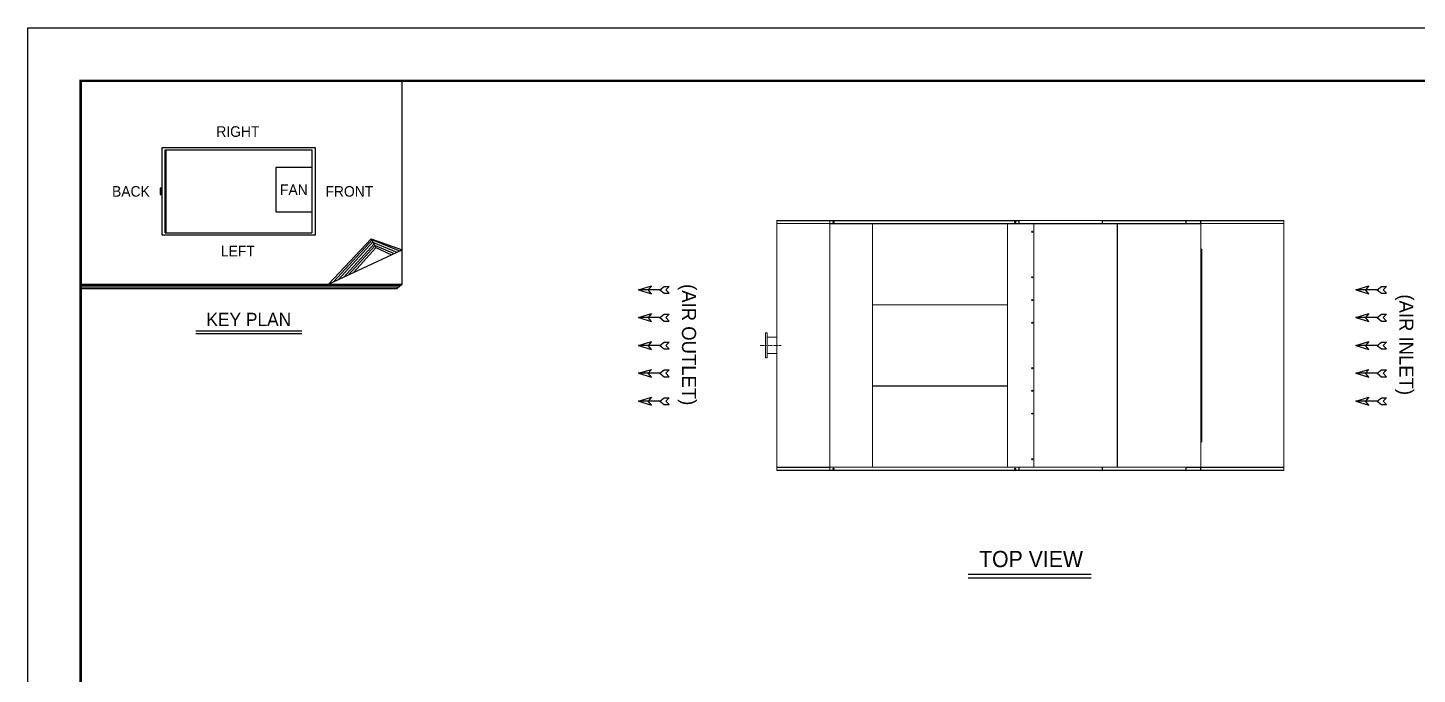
# Model space of a CAD drawing. Header units: millimetres. Extents: x -17070 to 42260, y -291348 to 33880.
# Drawn here: x 12852 to 31206, y 25346 to 33880 of the extents above; entities that cross this region are included whole.
import ezdxf
from ezdxf.enums import TextEntityAlignment as Align

# ---------------------------------------------------------------- set-up
doc = ezdxf.new("R2010")
doc.units = ezdxf.units.MM
doc.linetypes.add('CENTER', pattern=[2, 1.25, -0.25, 0.25, -0.25])
for name, color, linetype in [('center', 1, 'CENTER'), ('냉각탑', 4, 'Continuous'), ('냉각탑_box', 1, 'Continuous'), ('냉각탑_dim', 1, 'Continuous'), ('냉각탑_form', 1, 'Continuous'), ('냉각탑_text', 3, 'Continuous')]:
    doc.layers.add(name, color=color, linetype=linetype)
doc.styles.add('돋움', font='Dotum.ttf')

# ---------------------------------------------------------------- blocks, each defined once
blk = doc.blocks.new('화살표 IN OUT')
at = {"layer": '냉각탑_dim'}
for p, q in [((-323, 43), (-384, 43)), ((-343, 0), (-384, 43)), ((-384, -43), (-343, 0)), ((-266, 0), (-323, 43)), ((-266, 0), (-323, -43)), ((-266, 0), (0, 0)), ((-163, 50), (-122, 0)), ((0, 0), (-163, 50)), ((-163, -50), (-122, 0)), ((0, 0), (-163, -50)), ((-323, -43), (-384, -43))]:
    blk.add_line(p, q, dxfattribs=at)
blk = doc.blocks.new('4')
at = {"color": 0, "lineweight": 20}
for p, q in [((23446, 31336), (22746, 31336)), ((22746, 31336), (22746, 28036)), ((23446, 31333), (22746, 31333)), ((23446, 31297), (22746, 31297)), ((23446, 31294), (22746, 31294)), ((22749, 31336), (22749, 28036)), ((23446, 28036), (23446, 31336)), ((28346, 31336), (29446, 31336)), ((28346, 31333), (29446, 31333)), ((28346, 31297), (29446, 31297)), ((28346, 31294), (29446, 31294)), ((29443, 28036), (29443, 31336)), ((29446, 28036), (29446, 31336)), ((22746, 28078), (23446, 28078)), ((22746, 28075), (23446, 28075)), ((22746, 28039), (23446, 28039)), ((22746, 28036), (23446, 28036)), ((28346, 28078), (29446, 28078)), ((28346, 28075), (29446, 28075)), ((28346, 28039), (29446, 28039)), ((28346, 28036), (29446, 28036))]:
    blk.add_line(p, q, dxfattribs=at)
at = {"color": 7, "lineweight": 20, "ltscale": 0.280701}
for p, q in [((23446, 31297), (23446, 31334)), ((23446, 31334), (23447, 31334)), ((23446, 31334), (23446, 31295)), ((23446, 31334), (23446, 31334)), ((23446, 31297), (23447, 31297)), ((23446, 31295), (23446, 31295)), ((23446, 28081), (23446, 31290)), ((23446, 31290), (23448, 31290)), ((25944, 31336), (23447, 31336)), ((23447, 31294), (23447, 31336)), ((25944, 31333), (23447, 31333)), ((23447, 31295), (23447, 31295)), ((23449, 31294), (23448, 31294)), ((23448, 31294), (23448, 31294)), ((23448, 31292), (23448, 31290)), ((23448, 31292), (23449, 31292)), ((25942, 31297), (23449, 31297)), ((23449, 31294), (23449, 31294)), ((23449, 31294), (23449, 31294)), ((25942, 31294), (23449, 31294)), ((23449, 31294), (23449, 31294)), ((23449, 31292), (24006, 31292)), ((23484, 31315), (23507, 31315)), ((23488, 31319), (23488, 31319)), ((23496, 31326), (23496, 31303)), ((23496, 31324), (23496, 31324)), ((23656, 31294), (23656, 31292)), ((23956, 31294), (23956, 31292)), ((23961, 31294), (23961, 31293)), ((23961, 31293), (23968, 31293)), ((23962, 31293), (23961, 31292)), ((23962, 31293), (23961, 31293)), ((23962, 31293), (23961, 31293)), ((23969, 31293), (23962, 31293)), ((23968, 31293), (23971, 31293)), ((23969, 31293), (23970, 31292)), ((23969, 31293), (23971, 31293)), ((23970, 31294), (23971, 31293)), ((24191, 31294), (23994, 31294)), ((23994, 31294), (23994, 31292)), ((24006, 31292), (24007, 31292)), ((24006, 31290), (24009, 31290)), ((24007, 31292), (24007, 31290)), ((24011, 31292), (24008, 31292)), ((24009, 31292), (24011, 31292)), ((24009, 31290), (24009, 28081)), ((24009, 31289), (24011, 31289)), ((24011, 31292), (24011, 31289)), ((24014, 31292), (24011, 31292)), ((24011, 30226), (24011, 31289)), ((24011, 31289), (24014, 31289)), ((24013, 31290), (24013, 31292)), ((24013, 31290), (24014, 31290)), ((24014, 31292), (25789, 31292)), ((24014, 31292), (24014, 31289)), ((24191, 31294), (24191, 31293)), ((24191, 31293), (24198, 31293)), ((24192, 31293), (24191, 31292)), ((24192, 31293), (24191, 31293)), ((24199, 31293), (24192, 31293)), ((24198, 31293), (24201, 31293)), ((24199, 31293), (24200, 31292)), ((24199, 31293), (24201, 31293)), ((24199, 31293), (24201, 31293)), ((24200, 31294), (24201, 31293)), ((24230, 31294), (24200, 31294)), ((24262, 31294), (24230, 31294)), ((24230, 31294), (24230, 31292)), ((24267, 31293), (24877, 31293)), ((24267, 31293), (24267, 31292)), ((24535, 31294), (24535, 31294)), ((24535, 31294), (24535, 31294)), ((24535, 31294), (24535, 31294)), ((24877, 31293), (25792, 31293)), ((24877, 31293), (24877, 31293)), ((24877, 31293), (24877, 31292)), ((25182, 31293), (25182, 31292)), ((25793, 31294), (25558, 31294)), ((25615, 31294), (25615, 31294)), ((25615, 31294), (25615, 31294)), ((25615, 31294), (25615, 31294)), ((25622, 31294), (25622, 31294)), ((25622, 31294), (25622, 31294)), ((25622, 31294), (25622, 31294)), ((25789, 31292), (25791, 31292)), ((25789, 31292), (25789, 31289)), ((25789, 31290), (25791, 31290)), ((25793, 31289), (25789, 31289)), ((25791, 31290), (25791, 31292)), ((25792, 31293), (25792, 31289)), ((25792, 31292), (25798, 31292)), ((25825, 31294), (25793, 31294)), ((25793, 31292), (25825, 31292)), ((25793, 31289), (25793, 30226)), ((25794, 28083), (25794, 31289)), ((25794, 31289), (25795, 31289)), ((25795, 31289), (25795, 28083)), ((25795, 31289), (25798, 31289)), ((26139, 31292), (25798, 31292)), ((25798, 31289), (25798, 31292)), ((25798, 31289), (25798, 31292)), ((25798, 31292), (25798, 31292)), ((25798, 31290), (25798, 31290)), ((25825, 31294), (25825, 31292)), ((25884, 31315), (25907, 31315)), ((25888, 31319), (25888, 31319)), ((25896, 31326), (25896, 31303)), ((25896, 31324), (25896, 31324)), ((25942, 31294), (25942, 31294)), ((25942, 31294), (25942, 31294)), ((25942, 31294), (25942, 31294)), ((25943, 31294), (25942, 31294)), ((25943, 31294), (25943, 31294)), ((25944, 31332), (25944, 31336)), ((25944, 31336), (25945, 31336)), ((25946, 31334), (25944, 31334)), ((25944, 31332), (25944, 31297)), ((25944, 31294), (25944, 31297)), ((25946, 31297), (25944, 31297)), ((25945, 31295), (25944, 31295)), ((25945, 31335), (25945, 31336)), ((25945, 31294), (25945, 31295)), ((25945, 31295), (25945, 31295)), ((25946, 31334), (25946, 31296)), ((25946, 31296), (25946, 31296)), ((25948, 31336), (25948, 31297)), ((25948, 31336), (25949, 31336)), ((25948, 31297), (25951, 31297)), ((25949, 31336), (25949, 31297)), ((25951, 31336), (25949, 31336)), ((25950, 31296), (25950, 31297)), ((25950, 31292), (25950, 31294)), ((27045, 31336), (25951, 31336)), ((25951, 31336), (25951, 31333)), ((25951, 31294), (25951, 31297)), ((27045, 31294), (25951, 31294)), ((25953, 31294), (25953, 31292)), ((25953, 31292), (25953, 31294)), ((26699, 31294), (26070, 31294)), ((26139, 31289), (26139, 31292)), ((26139, 31289), (26147, 31289)), ((26142, 28083), (26142, 31289)), ((26144, 28083), (26144, 31289)), ((26145, 31289), (26145, 31292)), ((26147, 31292), (26145, 31292)), ((26147, 31290), (26145, 31290)), ((26147, 31292), (27241, 31292)), ((26147, 31292), (26147, 31289)), ((26718, 31294), (26699, 31294)), ((26718, 31294), (26718, 31292)), ((27014, 31292), (27014, 31294)), ((27050, 31294), (27014, 31294)), ((27039, 31292), (27014, 31292)), ((27039, 31292), (27039, 31294)), ((27045, 31336), (27045, 31333)), ((27048, 31336), (27045, 31336)), ((27045, 31294), (27045, 31297)), ((27048, 31297), (27045, 31297)), ((27046, 31336), (27046, 31297)), ((27048, 31336), (27048, 31297)), ((27048, 31336), (27050, 31336)), ((27050, 31336), (27051, 31336)), ((27050, 31336), (27050, 31297)), ((27050, 31297), (27053, 31297)), ((27050, 31297), (27050, 31292)), ((27050, 31294), (27053, 31294)), ((27053, 31336), (27051, 31336)), ((27051, 31297), (27051, 31336)), ((27051, 31294), (27051, 31294)), ((27053, 31336), (27053, 31333)), ((28147, 31336), (27053, 31336)), ((28147, 31333), (27053, 31333)), ((27053, 31294), (27053, 31297)), ((28147, 31294), (27053, 31294)), ((27080, 31294), (27080, 31292)), ((27246, 31292), (27241, 31292)), ((27241, 31292), (27241, 31289)), ((27242, 31290), (27241, 31290)), ((27241, 31289), (27244, 31289)), ((27242, 31289), (27242, 31292)), ((27242, 31289), (27243, 31289)), ((27243, 31289), (27243, 31289)), ((27245, 31289), (27243, 31289)), ((27244, 28083), (27244, 31289)), ((27244, 31288), (27244, 31288)), ((27244, 31286), (27244, 31286)), ((27245, 31289), (27246, 31289)), ((27246, 31292), (27249, 31292)), ((27246, 31292), (27246, 31289)), ((27246, 31289), (27246, 28083)), ((27246, 31289), (27249, 31289)), ((27247, 31292), (27247, 31289)), ((27249, 31289), (27249, 31292)), ((27249, 31292), (28343, 31292)), ((28114, 31294), (28114, 31292)), ((28144, 31294), (28144, 31292)), ((28150, 31336), (28147, 31336)), ((28147, 31336), (28147, 31333)), ((28147, 31294), (28147, 31297)), ((28150, 31297), (28147, 31297)), ((28148, 31336), (28148, 31297)), ((28150, 31336), (28150, 31297)), ((28150, 31336), (28152, 31336)), ((28152, 31336), (28346, 31336)), ((28152, 31336), (28152, 31297)), ((28152, 31297), (28155, 31297)), ((28153, 31336), (28153, 31297)), ((28155, 31336), (28155, 31333)), ((28343, 31333), (28155, 31333)), ((28155, 31294), (28155, 31297)), ((28343, 31294), (28155, 31294)), ((28342, 31294), (28342, 31292)), ((28342, 31294), (28342, 31292)), ((28343, 31336), (28343, 31333)), ((28343, 31294), (28343, 31297)), ((28346, 31297), (28343, 31297)), ((28343, 31292), (28346, 31292)), ((28343, 31289), (28343, 31292)), ((28346, 31289), (28343, 31289)), ((28344, 31336), (28344, 31297)), ((28344, 31289), (28344, 31292)), ((28346, 31336), (28346, 31297)), ((28346, 31297), (28346, 31292)), ((28346, 31289), (28346, 31292)), ((28346, 28083), (28346, 31289)), ((28347, 31286), (28346, 31286)), ((28347, 31286), (28347, 30193)), ((26107, 31186), (26132, 31186)), ((26120, 31198), (26120, 31173)), ((28354, 30959), (28347, 30959)), ((28354, 30956), (28347, 30956)), ((28359, 30954), (28347, 30954)), ((28349, 30954), (28349, 30956)), ((28354, 30959), (28354, 30956)), ((28359, 30954), (28359, 28417)), ((27244, 30765), (27246, 30765)), ((27246, 30735), (27244, 30735)), ((26107, 30586), (26132, 30586)), ((26120, 30598), (26120, 30573)), ((24009, 30371), (24011, 30371)), ((26107, 30286), (26132, 30286)), ((26120, 30298), (26120, 30273)), ((24011, 30226), (24011, 30217)), ((24011, 30226), (24014, 30226)), ((24013, 30224), (24011, 30224)), ((24011, 30217), (24014, 30217)), ((24011, 29154), (24011, 30217)), ((24013, 30224), (24013, 30226)), ((24013, 30224), (24014, 30224)), ((24013, 30219), (24013, 30221)), ((24013, 30221), (24014, 30221)), ((24013, 30219), (24014, 30219)), ((24014, 30222), (24014, 30226)), ((25789, 30222), (24014, 30222)), ((24014, 30221), (24014, 30217)), ((24014, 30221), (25789, 30221)), ((24114, 30221), (24114, 30222)), ((24260, 30221), (24260, 30222)), ((24262, 30221), (24262, 30222)), ((24264, 30221), (24264, 30222)), ((24266, 30221), (24266, 30222)), ((24267, 30222), (24267, 30221)), ((24877, 30222), (24877, 30221)), ((24943, 30222), (24943, 30221)), ((25182, 30222), (25182, 30221)), ((25789, 30222), (25789, 30226)), ((25793, 30226), (25789, 30226)), ((25789, 30224), (25791, 30224)), ((25789, 30222), (25791, 30222)), ((25789, 30221), (25791, 30221)), ((25789, 30221), (25789, 30217)), ((25789, 30219), (25791, 30219)), ((25793, 30217), (25789, 30217)), ((25791, 30224), (25791, 30222)), ((25791, 30219), (25791, 30221)), ((25792, 30226), (25792, 30217)), ((25793, 30217), (25793, 29154)), ((27244, 30216), (27246, 30216)), ((27246, 30186), (27244, 30186)), ((27244, 30185), (27244, 30185)), ((27244, 30183), (27244, 30183)), ((28347, 30193), (28346, 30193)), ((28347, 30183), (28346, 30183)), ((28347, 30183), (28347, 29690)), ((26107, 29986), (26132, 29986)), ((26120, 29998), (26120, 29973)), ((22596, 29851), (22596, 29521)), ((22596, 29851), (22618, 29851)), ((22618, 29851), (22618, 29521)), ((22746, 29794), (22618, 29794)), ((24011, 29891), (24009, 29891)), ((24009, 29851), (24011, 29851)), ((22746, 29578), (22618, 29578)), ((28347, 29690), (28346, 29690)), ((28347, 29677), (28346, 29677)), ((28347, 29677), (28347, 29184)), ((22596, 29521), (22618, 29521)), ((22596, 29521), (22618, 29521)), ((24009, 29521), (24011, 29521)), ((24011, 29481), (24009, 29481)), ((26107, 29386), (26132, 29386)), ((26120, 29398), (26120, 29373)), ((27244, 29186), (27246, 29186)), ((28347, 29184), (28346, 29184)), ((24009, 29001), (24011, 29001)), ((24011, 29154), (24011, 29146)), ((24011, 29154), (24014, 29154)), ((24011, 28083), (24011, 29146)), ((24011, 29146), (24014, 29146)), ((24013, 29153), (24014, 29153)), ((24013, 29153), (24013, 29151)), ((24013, 29151), (24014, 29151)), ((24013, 29147), (24013, 29149)), ((24013, 29149), (24014, 29149)), ((24013, 29147), (24014, 29147)), ((24014, 29151), (24014, 29154)), ((25789, 29151), (24014, 29151)), ((24014, 29149), (25789, 29149)), ((24014, 29149), (24014, 29146)), ((24114, 29149), (24114, 29151)), ((24260, 29149), (24260, 29151)), ((24262, 29149), (24262, 29151)), ((24264, 29149), (24264, 29151)), ((24266, 29151), (24266, 29149)), ((24267, 29151), (24267, 29149)), ((24877, 29151), (24877, 29149)), ((25182, 29151), (25182, 29149)), ((25789, 29151), (25789, 29154)), ((25793, 29154), (25789, 29154)), ((25789, 29153), (25791, 29153)), ((25789, 29151), (25791, 29151)), ((25789, 29149), (25791, 29149)), ((25789, 29149), (25789, 29146)), ((25789, 29147), (25791, 29147)), ((25793, 29146), (25789, 29146)), ((25791, 29153), (25791, 29151)), ((25791, 29147), (25791, 29149)), ((25792, 29154), (25792, 29146)), ((25793, 29146), (25793, 28083)), ((26107, 29086), (26132, 29086)), ((26120, 29098), (26120, 29073)), ((27246, 29156), (27244, 29156)), ((28347, 29174), (28346, 29174)), ((28347, 29174), (28347, 28081)), ((26107, 28786), (26132, 28786)), ((26120, 28798), (26120, 28773)), ((27244, 28637), (27246, 28637)), ((27246, 28607), (27244, 28607)), ((28359, 28417), (28347, 28417)), ((28347, 28415), (28354, 28415)), ((28347, 28412), (28354, 28412)), ((28347, 28411), (28357, 28411)), ((28354, 28415), (28354, 28412)), ((28357, 28411), (28357, 28413)), ((24009, 28083), (24011, 28083)), ((24011, 28083), (24011, 28079)), ((24011, 28083), (24014, 28083)), ((24014, 28081), (24011, 28081)), ((24013, 28081), (24013, 28083)), ((24014, 28079), (24014, 28083)), ((25789, 28079), (25789, 28083)), ((25793, 28083), (25789, 28083)), ((25789, 28081), (25791, 28081)), ((25791, 28081), (25791, 28079)), ((25792, 28083), (25792, 28078)), ((25795, 28083), (25794, 28083)), ((25795, 28083), (25798, 28083)), ((25798, 28083), (25798, 28080)), ((25798, 28080), (25798, 28083)), ((25798, 28081), (25798, 28081)), ((26107, 28186), (26132, 28186)), ((26120, 28198), (26120, 28173)), ((26139, 28083), (26144, 28083)), ((26139, 28083), (26139, 28080)), ((26144, 28083), (26147, 28083)), ((26145, 28080), (26145, 28083)), ((26145, 28081), (26147, 28081)), ((26147, 28080), (26147, 28083)), ((27241, 28083), (27244, 28083)), ((27241, 28080), (27241, 28083)), ((27241, 28081), (27242, 28081)), ((27242, 28080), (27242, 28083)), ((27246, 28083), (27246, 28080)), ((27246, 28083), (27249, 28083)), ((27247, 28083), (27247, 28080)), ((27249, 28080), (27249, 28083)), ((28346, 28083), (28343, 28083)), ((28343, 28080), (28343, 28083)), ((28344, 28080), (28344, 28083)), ((28346, 28075), (28346, 28083)), ((23446, 28081), (23448, 28081)), ((23446, 28037), (23446, 28076)), ((23446, 28076), (23446, 28076)), ((23446, 28074), (23446, 28038)), ((23446, 28074), (23447, 28074)), ((23446, 28038), (23447, 28038)), ((23446, 28037), (23446, 28037)), ((23447, 28077), (23447, 28036)), ((23447, 28077), (23447, 28076)), ((25944, 28039), (23447, 28039)), ((25944, 28036), (23447, 28036)), ((23448, 28081), (23448, 28079)), ((23449, 28079), (23448, 28079)), ((23449, 28078), (23448, 28078)), ((23448, 28078), (23448, 28078)), ((24006, 28079), (23449, 28079)), ((25942, 28078), (23449, 28078)), ((23484, 28057), (23507, 28057)), ((23488, 28061), (23488, 28061)), ((23496, 28068), (23496, 28045)), ((23496, 28066), (23496, 28066)), ((23646, 28036), (23696, 28036)), ((23962, 28079), (23961, 28079)), ((23962, 28079), (23961, 28079)), ((23962, 28079), (23961, 28078)), ((23961, 28078), (23968, 28078)), ((23961, 28078), (23961, 28078)), ((23961, 28078), (23961, 28078)), ((23969, 28079), (23962, 28079)), ((23968, 28078), (23971, 28078)), ((23969, 28079), (23970, 28079)), ((23969, 28079), (23970, 28079)), ((23969, 28079), (23971, 28078)), ((23970, 28078), (23971, 28078)), ((23970, 28078), (23971, 28078)), ((23994, 28078), (23994, 28079)), ((24006, 28081), (24009, 28081)), ((24006, 28079), (24007, 28079)), ((24007, 28079), (24006, 28079)), ((24007, 28081), (24007, 28079)), ((24008, 28079), (24011, 28079)), ((24011, 28080), (24009, 28080)), ((24009, 28080), (24011, 28080)), ((24014, 28079), (24011, 28079)), ((25789, 28079), (24014, 28079)), ((24192, 28079), (24191, 28079)), ((24192, 28079), (24191, 28079)), ((24192, 28079), (24191, 28078)), ((24191, 28078), (24198, 28078)), ((24191, 28078), (24191, 28078)), ((24191, 28078), (24191, 28078)), ((24199, 28079), (24192, 28079)), ((24198, 28078), (24201, 28078)), ((24199, 28079), (24200, 28079)), ((24199, 28079), (24200, 28079)), ((24199, 28079), (24201, 28078)), ((24200, 28078), (24201, 28078)), ((24200, 28078), (24201, 28078)), ((24230, 28078), (24230, 28079)), ((24267, 28079), (24267, 28078)), ((24606, 28036), (24534, 28036)), ((24877, 28079), (24877, 28078)), ((25182, 28079), (25182, 28078)), ((25545, 28036), (25617, 28036)), ((25595, 28036), (25617, 28036)), ((25643, 28036), (25621, 28036)), ((25696, 28036), (25746, 28036)), ((25807, 28036), (25757, 28036)), ((25789, 28079), (25791, 28079)), ((25798, 28080), (25792, 28080)), ((25793, 28079), (25794, 28079)), ((25794, 28079), (25825, 28079)), ((25798, 28080), (26139, 28080)), ((25798, 28080), (25798, 28080)), ((25825, 28078), (25825, 28079)), ((25884, 28057), (25907, 28057)), ((25888, 28061), (25888, 28061)), ((25896, 28068), (25896, 28045)), ((25896, 28066), (25896, 28066)), ((25923, 28036), (25945, 28036)), ((25943, 28078), (25942, 28078)), ((25944, 28077), (25944, 28036)), ((25945, 28077), (25944, 28076)), ((25946, 28074), (25944, 28074)), ((25946, 28038), (25944, 28038)), ((25945, 28077), (25945, 28077)), ((25945, 28077), (25945, 28076)), ((25945, 28037), (25945, 28036)), ((25946, 28075), (25946, 28075)), ((25946, 28074), (25946, 28075)), ((25946, 28038), (25946, 28074)), ((25948, 28036), (25948, 28075)), ((25948, 28075), (25949, 28075)), ((25948, 28036), (25968, 28036)), ((25949, 28036), (25949, 28075)), ((25949, 28075), (25951, 28075)), ((25950, 28080), (25950, 28077)), ((25950, 28076), (25950, 28075)), ((27045, 28078), (25951, 28078)), ((25951, 28078), (25951, 28075)), ((25951, 28036), (25951, 28039)), ((27045, 28039), (25951, 28039)), ((27045, 28036), (25951, 28036)), ((25964, 28036), (25968, 28036)), ((26145, 28080), (26147, 28080)), ((26147, 28080), (27241, 28080)), ((26248, 28036), (26298, 28036)), ((26698, 28036), (26748, 28036)), ((26718, 28078), (26718, 28080)), ((27048, 28036), (27028, 28036)), ((27028, 28036), (27032, 28036)), ((27032, 28036), (27045, 28036)), ((27045, 28078), (27045, 28075)), ((27048, 28075), (27045, 28075)), ((27045, 28036), (27045, 28039)), ((27052, 28077), (27046, 28077)), ((27046, 28077), (27052, 28077)), ((27046, 28036), (27046, 28075)), ((27048, 28036), (27048, 28075)), ((27048, 28036), (27050, 28036)), ((27050, 28077), (27050, 28075)), ((27050, 28036), (27050, 28075)), ((27050, 28075), (27051, 28075)), ((27050, 28036), (27066, 28036)), ((27051, 28077), (27051, 28077)), ((27051, 28036), (27051, 28075)), ((27051, 28075), (27053, 28075)), ((28147, 28078), (27053, 28078)), ((27053, 28078), (27053, 28075)), ((27053, 28036), (27053, 28039)), ((28147, 28039), (27053, 28039)), ((28147, 28036), (27053, 28036)), ((27066, 28036), (27070, 28036)), ((27191, 28079), (27191, 28079)), ((27241, 28080), (27242, 28080)), ((27242, 28081), (27244, 28081)), ((27243, 28079), (27243, 28078)), ((27244, 28079), (27243, 28079)), ((27246, 28080), (27249, 28080)), ((27249, 28080), (28343, 28080)), ((27299, 28079), (27299, 28078)), ((27301, 28079), (27299, 28079)), ((27357, 28079), (27357, 28078)), ((27359, 28079), (27357, 28079)), ((27417, 28079), (27417, 28078)), ((27418, 28079), (27417, 28079)), ((27418, 28079), (27418, 28078)), ((27419, 28078), (27419, 28080)), ((27615, 28078), (27615, 28080)), ((27622, 28080), (27622, 28078)), ((27622, 28078), (27622, 28080)), ((27671, 28080), (27671, 28078)), ((27671, 28079), (27673, 28079)), ((27702, 28079), (27704, 28079)), ((27702, 28079), (27702, 28078)), ((27702, 28079), (27702, 28078)), ((27704, 28079), (27704, 28078)), ((27800, 28036), (27850, 28036)), ((27811, 28079), (27813, 28079)), ((27813, 28079), (27813, 28078)), ((27916, 28079), (27917, 28079)), ((27917, 28079), (27917, 28078)), ((28016, 28079), (28017, 28079)), ((28017, 28079), (28017, 28078)), ((28103, 28079), (28103, 28078)), ((28130, 28036), (28134, 28036)), ((28134, 28036), (28147, 28036)), ((28147, 28078), (28147, 28075)), ((28150, 28075), (28147, 28075)), ((28147, 28036), (28147, 28039)), ((28152, 28036), (28147, 28036)), ((28148, 28077), (28154, 28077)), ((28148, 28036), (28148, 28075)), ((28150, 28036), (28150, 28075)), ((28152, 28075), (28153, 28075)), ((28152, 28036), (28152, 28075)), ((28152, 28036), (28153, 28036)), ((28153, 28075), (28155, 28075)), ((28153, 28036), (28153, 28075)), ((28346, 28036), (28153, 28036)), ((28343, 28078), (28155, 28078)), ((28155, 28078), (28155, 28075)), ((28343, 28075), (28155, 28075)), ((28155, 28036), (28155, 28039)), ((28343, 28039), (28155, 28039)), ((28172, 28036), (28274, 28036)), ((28183, 28078), (28183, 28078)), ((28274, 28036), (28326, 28036)), ((28330, 28036), (28343, 28036)), ((28341, 28079), (28343, 28079)), ((28342, 28079), (28342, 28080)), ((28342, 28079), (28342, 28080)), ((28343, 28080), (28346, 28080)), ((28343, 28078), (28343, 28075)), ((28346, 28075), (28343, 28075)), ((28343, 28036), (28343, 28039)), ((28344, 28036), (28344, 28075)), ((28347, 28081), (28346, 28081)), ((28346, 28036), (28346, 28075))]:
    blk.add_line(p, q, dxfattribs=at)
for centre, radius in [((23496, 31315), 8.98), ((23496, 31315), 9), ((23496, 31315), 5.05), ((25896, 31315), 8.98), ((25896, 31315), 9), ((25896, 31315), 5.05), ((26120, 31186), 3), ((26120, 30586), 3), ((26120, 30286), 3), ((26120, 29986), 3), ((26120, 29386), 3), ((26120, 29086), 3), ((26120, 28786), 3), ((26120, 28186), 3), ((23496, 28057), 8.98), ((23496, 28057), 9), ((23496, 28057), 5.05), ((25896, 28057), 8.98), ((25896, 28057), 9), ((25896, 28057), 5.05)]:
    blk.add_circle(centre, radius, dxfattribs=at)
for centre, radius, start, end in [((23449, 31332), 3.4, 120, 155.684), ((23448, 31333), 2.8, 113.1324, 154.623), ((23449, 31297), 3.4, 180, 270), ((23448, 31296), 2.8, 205.3769, 270), ((23449, 31288), 3.4, 114.3157, 139.6798), ((24007, 31289), 3.5, 0.2373, 90), ((24528, 31296), 2.8, 270, 270.8022), ((25942, 31297), 3.4, 270, 0), ((25943, 31296), 2.8, 270, 0), ((25942, 31332), 3.4, 24.316, 60), ((25943, 31333), 2.8, 16.6019, 52.6168), ((25943, 31333), 2.8, 0, 0.2101), ((25951, 31297), 3.1, 180, 270), ((25951, 31297), 1.5, 180, 270), ((27045, 31297), 1.5, 270, 0), ((27045, 31297), 3.1, 270, 0), ((27053, 31297), 3.1, 180, 270), ((27053, 31297), 1.5, 180, 270), ((28147, 31297), 1.5, 270, 0), ((28147, 31297), 3.1, 270, 0), ((28155, 31297), 3.1, 180, 270), ((28155, 31297), 1.5, 180, 270), ((28343, 31297), 1.5, 270, 0), ((28343, 31297), 3.1, 270, 0), ((28340, 31330), 5.2, 0, 0.1311), ((28343, 31286), 3.1, 0, 1.0244), ((26120, 31186), 3, 331.3521, 151.3521), ((28354, 30954), 5.2, 5.5177, 84.4824), ((28354, 30954), 2, 14.4775, 90), ((26120, 30586), 3, 331.3521, 151.3521), ((24007, 30371), 3.5, 295.3764, 359.7627), ((24007, 30362), 3.5, 0.2272, 64.6236), ((26120, 30286), 3, 331.3521, 151.3521), ((26120, 29986), 3, 331.3521, 151.3521), ((24007, 29900), 3.5, 295.3764, 359.7728), ((24007, 29891), 3.5, 0.2373, 64.6236), ((24007, 29481), 3.5, 295.3764, 359.7627), ((24007, 29472), 3.5, 0.2272, 64.6236), ((26120, 29386), 3, 331.3521, 151.3521), ((24007, 29010), 3.5, 295.3764, 359.7728), ((24007, 29001), 3.5, 0.2373, 64.6236), ((26120, 29086), 3, 331.3521, 151.3521), ((26120, 28786), 3, 331.3521, 151.3521), ((28354, 28417), 5.2, 275.5176, 354.4823), ((28354, 28417), 2, 270, 345.5225), ((24007, 28083), 3.5, 270, 359.7627), ((26120, 28186), 3, 331.3521, 151.3521), ((23449, 28083), 3.4, 220.3202, 245.6843), ((23449, 28074), 3.4, 90, 180), ((23448, 28075), 2.8, 90, 154.623), ((23449, 28039), 3.4, 204.3155, 240), ((23448, 28038), 2.8, 205.3769, 246.8676), ((24014, 28083), 3.5, 269.8115, 270), ((25907, 28083), 3.4, 269.0733, 270), ((25942, 28083), 3.4, 270, 270.2238), ((25942, 28074), 3.4, 0, 90), ((25943, 28075), 2.8, 0, 90), ((25942, 28039), 3.4, 300, 335.6845), ((25943, 28038), 2.8, 307.3832, 343.4043), ((25943, 28038), 2.8, 359.7901, 0), ((25951, 28075), 3.1, 90, 180), ((25951, 28075), 1.5, 90, 180), ((25955, 28041), 5.2, 269.8738, 270), ((27045, 28075), 3.1, 0, 90), ((27045, 28075), 1.5, 0, 90), ((27053, 28075), 3.1, 90, 180), ((27053, 28075), 1.5, 90, 180), ((28147, 28075), 3.1, 0, 90), ((28147, 28075), 1.5, 0, 90), ((28155, 28075), 3.1, 90, 180), ((28155, 28075), 1.5, 90, 180), ((28340, 28041), 5.2, 270, 270.1262), ((28343, 28081), 3.1, 286.489, 344.1845), ((28343, 28081), 1.5, 270, 325.6967), ((28343, 28075), 3.1, 0, 90), ((28343, 28075), 1.5, 0, 90), ((28343, 28081), 3.1, 358.9756, 0), ((28340, 28041), 5.2, 359.8689, 0)]:
    blk.add_arc(centre, radius, start, end, dxfattribs=at)
at = {"color": 7, "lineweight": 20, "ltscale": 0.280701, "extrusion": (0, 0, -1)}
for centre, major_axis, ratio, start_param, end_param in [((24262, 31291), (0, 2.8), 0.996195, 0, 0.872555), ((25558, 31291), (0, -2.8), 0.996195, 2.269019, 3.141593), ((25793, 31291), (0, -2.8), 0.996195, 2.269038, 3.141593), ((25793, 31291), (0, -1.2), 0.996195, 2.319831, 3.141593), ((26070, 31290), (0, -3.5), 0.544639, 2.015195, 3.141593), ((26699, 31290), (0, -3.5), 0.544639, 2.013707, 3.141593), ((27243, 31286), (0, 3.1), 0.484044, 5.526772, 6.283185), ((27245, 31286), (0, 3.1), 0.329525, 4.712389, 6.283185), ((27245, 30183), (0, 3.1), 0.329525, 4.712389, 5.582686), ((24262, 28080), (0, -2.8), 0.996195, 5.195162, 6.272045), ((25793, 28080), (0, 1.2), 0.996195, 3.141593, 3.963355), ((25793, 28080), (0, 2.8), 0.996195, 3.151805, 3.460845), ((25953, 28081), (0, 3.1), 1, 3.549739, 4.436194), ((25953, 28081), (0, -3.1), 0.731354, 0.408146, 1.294601), ((26070, 28081), (0, 3.5), 0.544639, 3.162002, 4.26852), ((26699, 28081), (0, 3.5), 0.544639, 3.157869, 4.269478), ((26699, 28081), (0, 1.5), 0.544639, 3.141593, 3.167261), ((26772, 28081), (0, -3.1), 0.48481, 0.408146, 1.294601), ((27191, 28081), (0, -3.1), 0.48481, 0.407115, 1.294601), ((27191, 28081), (0, -1.5), 0.48481, 0, 0.971803), ((27193, 28081), (0, -3.1), 0.484044, 0.407111, 1.294601), ((27243, 28081), (0, -3.1), 0.484044, 0.407097, 1.294601), ((27243, 28081), (0, -1.5), 0.484044, 0, 1.570796), ((27245, 28081), (0, -3.1), 0.329525, 0.406501, 1.570796), ((27299, 28081), (0, -3.1), 0.329525, 0.406491, 1.294601), ((27299, 28081), (0, -1.5), 0.329525, 0, 0.971652), ((27301, 28081), (0, -3.1), 0.249883, 0.406177, 1.294601), ((27357, 28081), (0, -3.1), 0.249883, 0.40617, 1.294601), ((27357, 28081), (0, -1.5), 0.249883, 0, 0.971593), ((27359, 28081), (0, -3.1), 0.082994, 0.405678, 1.294601), ((27417, 28081), (0, -3.1), 0.082994, 0.405676, 1.294601), ((27417, 28081), (0, -1.5), 0.082994, 0, 0.971525), ((27673, 28081), (0, 3.1), 0.000235, 3.54974, 4.436194), ((27702, 28081), (0, 1.5), 0.000235, 3.141593, 4.112991), ((27702, 28081), (0, 3.1), 0.000235, 3.54974, 4.436194), ((27704, 28081), (0, 1.5), 0.090486, 2.170184, 3.141593), ((27704, 28081), (0, 3.1), 0.090486, 1.846992, 2.733445), ((27811, 28081), (0, 3.1), 0.090486, 1.846992, 2.733445), ((27813, 28081), (0, 1.5), 0.325794, 2.170066, 3.141593), ((27813, 28081), (0, 3.1), 0.325794, 1.846992, 2.733446), ((27915, 28081), (0, 3.1), 0.325794, 1.846992, 2.733446), ((27917, 28081), (0, 1.5), 0.41022, 2.169981, 3.141593), ((27917, 28081), (0, 3.1), 0.41022, 1.846992, 2.733445), ((28015, 28081), (0, 3.1), 0.41022, 1.846992, 2.733446), ((28017, 28081), (0, 1.5), 0.616222, 2.169773, 3.141593), ((28017, 28081), (0, 3.1), 0.616222, 1.846992, 2.733447), ((28102, 28081), (0, 3.1), 0.616222, 1.846992, 2.733447), ((28103, 28081), (0, 1.5), 0.685129, 2.169669, 2.98485), ((28103, 28081), (0, 3.1), 0.685129, 1.846992, 2.733447), ((28182, 28081), (0, 3.1), 0.685129, 1.846992, 2.733447), ((28183, 28081), (0, 1.5), 0.839315, 2.169486, 2.597183), ((28183, 28081), (0, 3.1), 0.839315, 1.846992, 2.733548), ((28241, 28081), (0, 3.1), 0.839315, 1.846992, 2.733497), ((28242, 28081), (0, 3.1), 0.885173, 1.847185, 2.733414), ((28293, 28081), (0, 3.1), 0.970695, 1.846957, 2.733226), ((28293, 28081), (0, 3.1), 0.885173, 1.847162, 2.733361), ((28319, 28081), (0, 3.1), 0.970695, 1.846932, 2.733166), ((28320, 28081), (0, 3.1), 0.988494, 1.846887, 2.73314), ((28338, 28081), (0, 3.1), 0.988494, 1.846859, 2.73307)]:
    blk.add_ellipse(centre, major_axis=major_axis, ratio=ratio, start_param=start_param, end_param=end_param, dxfattribs=at)
at = {"color": 7, "lineweight": 20, "ltscale": 0.280701}
for points in [[(23447, 31294), (23448, 31294), (23448, 31294), (23448, 31294), (23449, 31294), (23449, 31294)], [(23449, 31289), (23449, 31289), (23448, 31289), (23448, 31290), (23447, 31290), (23447, 31290)], [(23449, 31289), (23449, 31289), (23448, 31290), (23448, 31290), (23448, 31291), (23448, 31291)], [(24005, 31289), (24006, 31289), (24006, 31290), (24006, 31290), (24006, 31291), (24007, 31291)], [(24005, 31289), (24006, 31289), (24006, 31289), (24007, 31290), (24007, 31290), (24007, 31290)], [(25944, 31294), (25944, 31294), (25943, 31294), (25943, 31294), (25943, 31294), (25942, 31294)], [(25945, 31294), (25944, 31294), (25944, 31294), (25944, 31294), (25943, 31294), (25943, 31294)], [(23449, 28083), (23449, 28082), (23448, 28082), (23448, 28082), (23447, 28081), (23447, 28081)], [(23449, 28083), (23449, 28082), (23448, 28082), (23448, 28081), (23448, 28081), (23448, 28080)], [(24005, 28083), (24006, 28082), (24006, 28082), (24006, 28081), (24006, 28081), (24007, 28080)], [(24005, 28083), (24006, 28082), (24006, 28082), (24007, 28082), (24007, 28081), (24007, 28081)], [(23447, 28077), (23448, 28077), (23448, 28077), (23448, 28078), (23449, 28078), (23449, 28078)], [(25944, 28077), (25944, 28077), (25943, 28077), (25943, 28078), (25943, 28078), (25942, 28078)], [(25945, 28077), (25944, 28077), (25944, 28077), (25944, 28078), (25943, 28078), (25943, 28078)]]:
    blk.add_open_spline(points, degree=5, dxfattribs=at)
at = {"layer": 'center', "lineweight": 20, "ltscale": 30}
blk.add_line((22528, 29686), (22813, 29686), dxfattribs=at)

msp = doc.modelspace()

# ---------------------------------------------------------------- linework, layer by layer
at = {"layer": 'Defpoints'}
msp.add_lwpolyline([(12852.4, 33879.9), (42259.6, 33879.9), (42259.6, 13084.8), (12852.4, 13084.8)], close=True, dxfattribs=at)
at = {"layer": '냉각탑', "ltscale": 30}
for p, q in [((14669.3, 31174.2), (14669.3, 32266.6)), ((14669.3, 32266.6), (16604.2, 32266.6)), ((14678.5, 31174.2), (14678.5, 32266.6)), ((16604.2, 32266.6), (16604.2, 31174.2)), ((14669.3, 31174.2), (16604.2, 31174.2))]:
    msp.add_line(p, q, dxfattribs=at)
msp.add_lwpolyline([(14623.3, 32296.6), (14623.3, 31144.3), (16651.3, 31144.3), (16651.3, 32296.6)], close=True, dxfattribs=at)
for points in [[(16604.2, 32035.1), (16130.2, 32035.1), (16129.8, 31448.6), (16604.2, 31448.6)], [(14614.5, 31761.2), (14602.9, 31761.2), (14602.9, 31679.7), (14614.5, 31679.7)], [(14608.7, 31761.2), (14608.7, 31679.7)], [(14614.5, 31679.7), (14614.5, 31761.2)]]:
    msp.add_lwpolyline(points, dxfattribs=at)
at = {"layer": '냉각탑_box'}
for p, q in [((17797.5, 30494.5), (17797.5, 33179.7)), ((16823.2, 30494.5), (17388.6, 31092.2)), ((16890.8, 30526.1), (17405.2, 31085.3)), ((16958.4, 30557.7), (17416.4, 31057.3)), ((17026, 30589.3), (17427.6, 31029.3)), ((17388.6, 31092.2), (17797.5, 30949.7)), ((17388.6, 31092.2), (17450.1, 30973.4)), ((17407.5, 31079.6), (17761.9, 30933.1)), ((17421, 31045.9), (17726.3, 30916.5)), ((16823.2, 30494.5), (17797.5, 30949.7)), ((17093.5, 30620.8), (17438.8, 31001.3)), ((17161.1, 30652.4), (17450.1, 30973.4)), ((17434.5, 31012.1), (17690.8, 30899.9)), ((17448, 30978.4), (17655.2, 30883.3)), ((13552.6, 30494.5), (17797.5, 30494.5)), ((13552.6, 30482.8), (17783.3, 30482.8)), ((17797.5, 30494.5), (17731.4, 30439.9)), ((13552.6, 30461.4), (17757.4, 30461.4)), ((13552.6, 30439.9), (17731.4, 30439.9)), ((15071.7, 29878), (16471.7, 29878)), ((15071.7, 29843), (16471.7, 29843)), ((25275, 26664.2), (26898.3, 26664.2)), ((25275, 26617.6), (26898.3, 26617.6))]:
    msp.add_line(p, q, dxfattribs=at)
at = {"layer": '냉각탑_form', "const_width": 35}
msp.add_lwpolyline([(13552.6, 33179.7), (13552.6, 13785), (41559.5, 13785), (41559.5, 33179.7)], close=True, dxfattribs=at)

# ---------------------------------------------------------------- block references
msp.add_blockref('4', (0, 0))
at = {"layer": '냉각탑_dim', "xscale": -1.04999997375291, "yscale": 1.04999997374806, "zscale": 1.04999997375}
for p in [(20921.2, 30420.7), (30396.8, 30420.7), (20921.2, 30053.2), (30396.8, 30053.2), (20921.2, 29685.7), (30396.8, 29685.7), (20921.2, 29318.2), (30396.8, 29318.2), (20921.2, 28950.7), (30396.8, 28950.7)]:
    msp.add_blockref('화살표 IN OUT', p, dxfattribs=at)

# ---------------------------------------------------------------- texts
at = {"layer": '냉각탑_text', "style": '돋움'}
for s, height, p in [('RIGHT', 140, (15627.2, 32510.2)), ('BACK', 140, (14214.6, 31720.4)), ('FAN', 140, (16367, 31741.8)), ('FRONT', 140, (17100, 31720.4)), ('LEFT', 140, (15627.2, 30931.4)), ('KEY PLAN', 175, (15771.7, 30029.7)), ('TOP VIEW', 214.63, (26104.9, 26866.4))]:
    msp.add_text(s, height=height, dxfattribs=at).set_placement(p, align=Align.MIDDLE_CENTER)
for s, p in [('(AIR OUTLET)', (21587.1, 29695.7)), ('(AIR INLET)', (31062.7, 29695.7))]:
    msp.add_text(s, height=186.667, rotation=270, dxfattribs=at).set_placement(p, align=Align.MIDDLE_CENTER)

doc.saveas('drawing.dxf')
